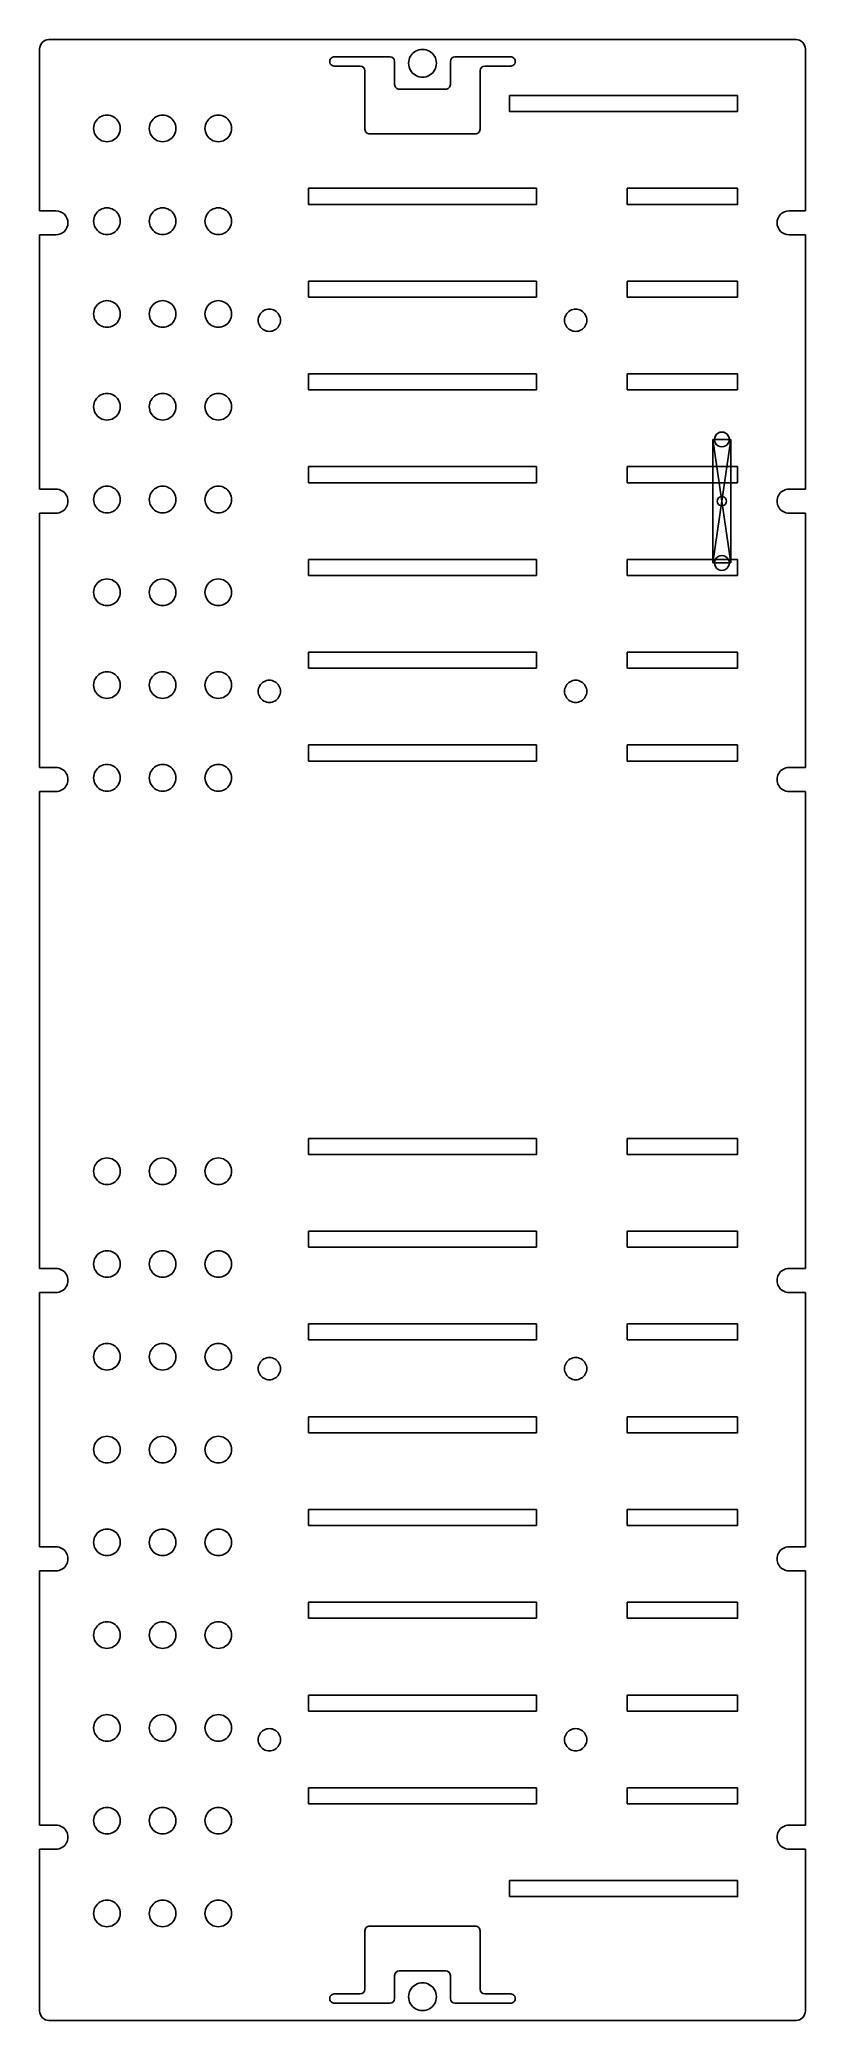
# Model space of a CAD drawing. Extents: x -41 to 41, y -107 to 107.
import ezdxf

# ---------------------------------------------------------------- set-up
doc = ezdxf.new("R2010")
doc.units = 0
doc.layers.add('Card_Locations', color=7, linetype='CONTINUOUS')
doc.layers.add('VISIBLE', color=7, linetype='CONTINUOUS')

msp = doc.modelspace()

# ---------------------------------------------------------------- linework, layer by layer
at = {"layer": 'Card_Locations', "color": 7}
for points in [[(9.356793, 100.720693), (33.943994, 100.720693)], [(9.356793, 100.720693), (9.356793, 98.993493)], [(33.943994, 100.720693), (33.943994, 98.993493)], [(9.356793, 98.993493), (33.943994, 98.993493)], [(-12.293209, 90.720692), (-12.293209, 88.993492)], [(12.293994, 90.720692), (12.293994, 88.993492), (-12.293209, 88.993492)], [(12.293994, 90.720692), (-12.293209, 90.720692)], [(22.056793, 90.720692), (22.056793, 88.993492)], [(33.943994, 90.720692), (33.943994, 88.993492), (22.056793, 88.993492)], [(33.943994, 90.720692), (22.056793, 90.720692)], [(-12.293209, 80.720693), (-12.293209, 78.993493)], [(12.293994, 80.720693), (-12.293209, 80.720693)], [(12.293994, 80.720693), (12.293994, 78.993493)], [(22.056793, 80.720693), (22.056793, 78.993493)], [(33.943994, 80.720693), (22.056793, 80.720693)], [(33.943994, 80.720693), (33.943994, 78.993493)], [(12.293994, 78.993493), (-12.293209, 78.993493)], [(33.943994, 78.993493), (22.056793, 78.993493)], [(12.293994, 70.72069), (-12.293209, 70.72069)], [(-12.293209, 70.72069), (-12.293209, 68.99349)], [(12.293994, 70.72069), (12.293994, 68.99349)], [(33.943994, 70.72069), (22.056793, 70.72069)], [(22.056793, 70.72069), (22.056793, 68.99349)], [(33.943994, 70.72069), (33.943994, 68.99349)], [(12.293994, 68.99349), (-12.293209, 68.99349)], [(33.943994, 68.99349), (22.056793, 68.99349)], [(31.265291, 63.655301), (33.235291, 63.655301)], [(31.265291, 63.655301), (31.265291, 50.345302)], [(31.265291, 63.655301), (32.25029, 57.000303)], [(33.235291, 63.655301), (32.25029, 57.000303)], [(33.235291, 63.655301), (33.235291, 50.345302)], [(12.293994, 60.720691), (-12.293209, 60.720691)], [(-12.293209, 60.720691), (-12.293209, 58.993491)], [(12.293994, 60.720691), (12.293994, 58.993491)], [(33.943994, 60.720691), (22.056793, 60.720691)], [(22.056793, 60.720691), (22.056793, 58.993491)], [(33.943994, 60.720691), (33.943994, 58.993491)], [(12.293994, 58.993491), (-12.293209, 58.993491)], [(33.943994, 58.993491), (22.056793, 58.993491)], [(31.265291, 50.345302), (32.25029, 57.000303)], [(32.25029, 57.000303), (33.235291, 50.345302)], [(12.293994, 50.72069), (-12.293209, 50.72069)], [(-12.293209, 50.72069), (-12.293209, 48.99349)], [(12.293994, 50.72069), (12.293994, 48.99349)], [(33.943994, 50.72069), (22.056793, 50.72069)], [(22.056793, 50.72069), (22.056793, 48.99349)], [(31.265291, 50.345302), (33.235291, 50.345302)], [(33.943994, 50.72069), (33.943994, 48.99349)], [(12.293994, 48.99349), (-12.293209, 48.99349)], [(33.943994, 48.99349), (22.056793, 48.99349)], [(12.293994, 40.720691), (-12.293209, 40.720691)], [(-12.293209, 40.720691), (-12.293209, 38.993491)], [(12.293994, 40.720691), (12.293994, 38.993491)], [(33.943994, 40.720691), (22.056793, 40.720691)], [(22.056793, 40.720691), (22.056793, 38.993491)], [(33.943994, 40.720691), (33.943994, 38.993491)], [(12.293994, 38.993491), (-12.293209, 38.993491)], [(33.943994, 38.993491), (22.056793, 38.993491)], [(12.293994, 30.720714), (-12.293209, 30.720714)], [(-12.293209, 30.720714), (-12.293209, 28.993514)], [(12.293994, 30.720714), (12.293994, 28.993514)], [(33.943994, 30.720714), (22.056793, 30.720714)], [(22.056793, 30.720714), (22.056793, 28.993514)], [(33.943994, 30.720714), (33.943994, 28.993514)], [(12.293994, 28.993514), (-12.293209, 28.993514)], [(33.943994, 28.993514), (22.056793, 28.993514)], [(-12.293209, -11.679294), (-12.293209, -13.406494)], [(12.293994, -11.679294), (12.293994, -13.406494), (-12.293209, -13.406494)], [(12.293994, -11.679294), (-12.293209, -11.679294)], [(22.056793, -11.679294), (22.056793, -13.406494)], [(33.943994, -11.679294), (33.943994, -13.406494), (22.056793, -13.406494)], [(33.943994, -11.679294), (22.056793, -11.679294)], [(-12.293209, -21.679301), (-12.293209, -23.406501)], [(12.293994, -21.679301), (-12.293209, -21.679301)], [(12.293994, -23.406501), (-12.293209, -23.406501)], [(12.293994, -21.679301), (12.293994, -23.406501)], [(22.056793, -21.679301), (22.056793, -23.406501)], [(33.943994, -21.679301), (33.943994, -23.406501), (22.056793, -23.406501)], [(33.943994, -21.679301), (22.056793, -21.679301)], [(-12.293209, -31.679307), (-12.293209, -33.406507)], [(12.293994, -31.679307), (-12.293209, -31.679307)], [(12.293994, -31.679307), (12.293994, -33.406507)], [(22.056793, -31.679307), (22.056793, -33.406507)], [(33.943994, -31.679307), (33.943994, -33.406507), (22.056793, -33.406507)], [(33.943994, -31.679307), (22.056793, -31.679307)], [(12.293994, -33.406507), (-12.293209, -33.406507)], [(-12.293209, -41.679287), (-12.293209, -43.406487)], [(12.293994, -41.679287), (-12.293209, -41.679287)], [(12.293994, -41.679287), (12.293994, -43.406487)], [(22.056793, -41.679287), (22.056793, -43.406487)], [(33.943994, -41.679287), (33.943994, -43.406487), (22.056793, -43.406487)], [(33.943994, -41.679287), (22.056793, -41.679287)], [(12.293994, -43.406487), (-12.293209, -43.406487)], [(-12.293209, -51.679294), (-12.293209, -53.406494)], [(12.293994, -51.679294), (-12.293209, -51.679294)], [(12.293994, -51.679294), (12.293994, -53.406494)], [(22.056793, -51.679294), (22.056793, -53.406494)], [(33.943994, -51.679294), (33.943994, -53.406494), (22.056793, -53.406494)], [(33.943994, -51.679294), (22.056793, -51.679294)], [(12.293994, -53.406494), (-12.293209, -53.406494)], [(-12.293209, -61.6793), (-12.293209, -63.4065)], [(12.293994, -61.6793), (-12.293209, -61.6793)], [(12.293994, -61.6793), (12.293994, -63.4065)], [(22.056793, -61.6793), (22.056793, -63.4065)], [(33.943994, -61.6793), (33.943994, -63.4065), (22.056793, -63.4065)], [(33.943994, -61.6793), (22.056793, -61.6793)], [(12.293994, -63.4065), (-12.293209, -63.4065)], [(-12.293209, -71.679307), (-12.293209, -73.406507)], [(12.293994, -71.679307), (-12.293209, -71.679307)], [(12.293994, -71.679307), (12.293994, -73.406507)], [(22.056793, -71.679307), (22.056793, -73.406507)], [(33.943994, -71.679307), (33.943994, -73.406507), (22.056793, -73.406507)], [(33.943994, -71.679307), (22.056793, -71.679307)], [(12.293994, -73.406507), (-12.293209, -73.406507)], [(-12.293209, -81.679287), (-12.293209, -83.406487)], [(12.293994, -81.679287), (-12.293209, -81.679287)], [(12.293994, -81.679287), (12.293994, -83.406487)], [(22.056793, -81.679287), (22.056793, -83.406487)], [(33.943994, -81.679287), (33.943994, -83.406487), (22.056793, -83.406487)], [(33.943994, -81.679287), (22.056793, -81.679287)], [(12.293994, -83.406487), (-12.293209, -83.406487)], [(9.356793, -91.679293), (9.356793, -93.406493)], [(33.943994, -91.679293), (33.943994, -93.406493), (9.356793, -93.406493)], [(33.943994, -91.679293), (9.356793, -91.679293)]]:
    msp.add_lwpolyline(points, dxfattribs=at)
for points in [[(33.050292, 63.655301)], [(32.750292, 57.000303)], [(33.050292, 50.345302)]]:
    msp.add_lwpolyline(points, close=True, dxfattribs=at)
for points in [[(-34.717159, 98.420226), (-35.161181, 98.16387), (-35.434709, 97.690105), (-35.434709, 97.177393)], [(-33.282059, 98.420226), (-33.726081, 98.676582), (-34.273138, 98.676582), (-34.717159, 98.420226)], [(-32.564509, 97.177393), (-32.564509, 97.690105), (-32.838038, 98.16387), (-33.282059, 98.420226)], [(-28.717158, 98.420226), (-29.161179, 98.16387), (-29.434708, 97.690105), (-29.434708, 97.177393)], [(-27.282058, 98.420226), (-27.726079, 98.676582), (-28.273136, 98.676582), (-28.717158, 98.420226)], [(-26.564508, 97.177393), (-26.564508, 97.690105), (-26.838036, 98.16387), (-27.282058, 98.420226)], [(-22.717157, 98.420226), (-23.161179, 98.16387), (-23.434707, 97.690105), (-23.434707, 97.177393)], [(-21.282057, 98.420226), (-21.726079, 98.676582), (-22.273136, 98.676582), (-22.717157, 98.420226)], [(-20.564507, 97.177393), (-20.564507, 97.690105), (-20.838036, 98.16387), (-21.282057, 98.420226)], [(-35.434709, 97.177393), (-35.434709, 96.664681), (-35.161181, 96.190916), (-34.717159, 95.93456)], [(-33.282059, 95.93456), (-32.838038, 96.190916), (-32.564509, 96.664681), (-32.564509, 97.177393)], [(-29.434708, 97.177393), (-29.434708, 96.664681), (-29.161179, 96.190916), (-28.717158, 95.93456)], [(-27.282058, 95.93456), (-26.838036, 96.190916), (-26.564508, 96.664681), (-26.564508, 97.177393)], [(-23.434707, 97.177393), (-23.434707, 96.664681), (-23.161179, 96.190916), (-22.717157, 95.93456)], [(-21.282057, 95.93456), (-20.838036, 96.190916), (-20.564507, 96.664681), (-20.564507, 97.177393)], [(-34.717159, 95.93456), (-34.273138, 95.678204), (-33.726081, 95.678204), (-33.282059, 95.93456)], [(-28.717158, 95.93456), (-28.273136, 95.678204), (-27.726079, 95.678204), (-27.282058, 95.93456)], [(-22.717157, 95.93456), (-22.273136, 95.678204), (-21.726079, 95.678204), (-21.282057, 95.93456)], [(-34.717159, 88.420225), (-35.161181, 88.163869), (-35.434709, 87.690104), (-35.434709, 87.177392)], [(-33.282059, 88.420225), (-33.726081, 88.676581), (-34.273138, 88.676581), (-34.717159, 88.420225)], [(-32.564509, 87.177392), (-32.564509, 87.690104), (-32.838038, 88.163869), (-33.282059, 88.420225)], [(-28.717158, 88.420225), (-29.161179, 88.163869), (-29.434708, 87.690104), (-29.434708, 87.177392)], [(-27.282058, 88.420225), (-27.726079, 88.676581), (-28.273136, 88.676581), (-28.717158, 88.420225)], [(-26.564508, 87.177392), (-26.564508, 87.690104), (-26.838036, 88.163869), (-27.282058, 88.420225)], [(-22.717157, 88.420225), (-23.161179, 88.163869), (-23.434707, 87.690104), (-23.434707, 87.177392)], [(-21.282057, 88.420225), (-21.726079, 88.676581), (-22.273136, 88.676581), (-22.717157, 88.420225)], [(-20.564507, 87.177392), (-20.564507, 87.690104), (-20.838036, 88.163869), (-21.282057, 88.420225)], [(-35.434709, 87.177392), (-35.434709, 86.66468), (-35.161181, 86.190915), (-34.717159, 85.934559)], [(-34.717159, 85.934559), (-34.273138, 85.678203), (-33.726081, 85.678203), (-33.282059, 85.934559)], [(-33.282059, 85.934559), (-32.838038, 86.190915), (-32.564509, 86.66468), (-32.564509, 87.177392)], [(-29.434708, 87.177392), (-29.434708, 86.66468), (-29.161179, 86.190915), (-28.717158, 85.934559)], [(-28.717158, 85.934559), (-28.273136, 85.678203), (-27.726079, 85.678203), (-27.282058, 85.934559)], [(-27.282058, 85.934559), (-26.838036, 86.190915), (-26.564508, 86.66468), (-26.564508, 87.177392)], [(-23.434707, 87.177392), (-23.434707, 86.66468), (-23.161179, 86.190915), (-22.717157, 85.934559)], [(-22.717157, 85.934559), (-22.273136, 85.678203), (-21.726079, 85.678203), (-21.282057, 85.934559)], [(-21.282057, 85.934559), (-20.838036, 86.190915), (-20.564507, 86.66468), (-20.564507, 87.177392)], [(-34.717159, 78.420226), (-35.161181, 78.16387), (-35.434709, 77.690105), (-35.434709, 77.177393)], [(-35.434709, 77.177393), (-35.434709, 76.664681), (-35.161181, 76.190916), (-34.717159, 75.93456)], [(-33.282059, 78.420226), (-33.726081, 78.676582), (-34.273138, 78.676582), (-34.717159, 78.420226)], [(-32.564509, 77.177393), (-32.564509, 77.690105), (-32.838038, 78.16387), (-33.282059, 78.420226)], [(-33.282059, 75.93456), (-32.838038, 76.190916), (-32.564509, 76.664681), (-32.564509, 77.177393)], [(-28.717158, 78.420226), (-29.161179, 78.16387), (-29.434708, 77.690105), (-29.434708, 77.177393)], [(-29.434708, 77.177393), (-29.434708, 76.664681), (-29.161179, 76.190916), (-28.717158, 75.93456)], [(-27.282058, 78.420226), (-27.726079, 78.676582), (-28.273136, 78.676582), (-28.717158, 78.420226)], [(-26.564508, 77.177393), (-26.564508, 77.690105), (-26.838036, 78.16387), (-27.282058, 78.420226)], [(-27.282058, 75.93456), (-26.838036, 76.190916), (-26.564508, 76.664681), (-26.564508, 77.177393)], [(-22.717157, 78.420226), (-23.161179, 78.16387), (-23.434707, 77.690105), (-23.434707, 77.177393)], [(-23.434707, 77.177393), (-23.434707, 76.664681), (-23.161179, 76.190916), (-22.717157, 75.93456)], [(-21.282057, 78.420226), (-21.726079, 78.676582), (-22.273136, 78.676582), (-22.717157, 78.420226)], [(-20.564507, 77.177393), (-20.564507, 77.690105), (-20.838036, 78.16387), (-21.282057, 78.420226)], [(-21.282057, 75.93456), (-20.838036, 76.190916), (-20.564507, 76.664681), (-20.564507, 77.177393)], [(-34.717159, 75.93456), (-34.273138, 75.678204), (-33.726081, 75.678204), (-33.282059, 75.93456)], [(-28.717158, 75.93456), (-28.273136, 75.678204), (-27.726079, 75.678204), (-27.282058, 75.93456)], [(-22.717157, 75.93456), (-22.273136, 75.678204), (-21.726079, 75.678204), (-21.282057, 75.93456)], [(-34.717159, 68.420223), (-35.161181, 68.163867), (-35.434709, 67.690101), (-35.434709, 67.17739)], [(-33.282059, 68.420223), (-33.726081, 68.676579), (-34.273138, 68.676579), (-34.717159, 68.420223)], [(-32.564509, 67.17739), (-32.564509, 67.690101), (-32.838038, 68.163867), (-33.282059, 68.420223)], [(-28.717158, 68.420223), (-29.161179, 68.163867), (-29.434708, 67.690101), (-29.434708, 67.17739)], [(-27.282058, 68.420223), (-27.726079, 68.676579), (-28.273136, 68.676579), (-28.717158, 68.420223)], [(-26.564508, 67.17739), (-26.564508, 67.690101), (-26.838036, 68.163867), (-27.282058, 68.420223)], [(-22.717157, 68.420223), (-23.161179, 68.163867), (-23.434707, 67.690101), (-23.434707, 67.17739)], [(-21.282057, 68.420223), (-21.726079, 68.676579), (-22.273136, 68.676579), (-22.717157, 68.420223)], [(-20.564507, 67.17739), (-20.564507, 67.690101), (-20.838036, 68.163867), (-21.282057, 68.420223)], [(-35.434709, 67.17739), (-35.434709, 66.664678), (-35.161181, 66.190912), (-34.717159, 65.934556)], [(-33.282059, 65.934556), (-32.838038, 66.190912), (-32.564509, 66.664678), (-32.564509, 67.17739)], [(-29.434708, 67.17739), (-29.434708, 66.664678), (-29.161179, 66.190912), (-28.717158, 65.934556)], [(-27.282058, 65.934556), (-26.838036, 66.190912), (-26.564508, 66.664678), (-26.564508, 67.17739)], [(-23.434707, 67.17739), (-23.434707, 66.664678), (-23.161179, 66.190912), (-22.717157, 65.934556)], [(-21.282057, 65.934556), (-20.838036, 66.190912), (-20.564507, 66.664678), (-20.564507, 67.17739)], [(-34.717159, 65.934556), (-34.273138, 65.678201), (-33.726081, 65.678201), (-33.282059, 65.934556)], [(-28.717158, 65.934556), (-28.273136, 65.678201), (-27.726079, 65.678201), (-27.282058, 65.934556)], [(-22.717157, 65.934556), (-22.273136, 65.678201), (-21.726079, 65.678201), (-21.282057, 65.934556)], [(31.850291, 64.348122), (31.60277, 64.205216), (31.450291, 63.941114), (31.450291, 63.655301)], [(32.650292, 64.348122), (32.402771, 64.491029), (32.097812, 64.491029), (31.850291, 64.348122)], [(33.050292, 63.655301), (33.050292, 63.941114), (32.897813, 64.205216), (32.650292, 64.348122)], [(31.450291, 63.655301), (31.450291, 63.369488), (31.60277, 63.105387), (31.850291, 62.96248)], [(31.850291, 62.96248), (32.097812, 62.819574), (32.402771, 62.819574), (32.650292, 62.96248)], [(32.650292, 62.96248), (32.897813, 63.105387), (33.050292, 63.369488), (33.050292, 63.655301)], [(-34.717159, 58.420224), (-35.161181, 58.163868), (-35.434709, 57.690103), (-35.434709, 57.177391)], [(-33.282059, 58.420224), (-33.726081, 58.67658), (-34.273138, 58.67658), (-34.717159, 58.420224)], [(-32.564509, 57.177391), (-32.564509, 57.690103), (-32.838038, 58.163868), (-33.282059, 58.420224)], [(-28.717158, 58.420224), (-29.161179, 58.163868), (-29.434708, 57.690103), (-29.434708, 57.177391)], [(-27.282058, 58.420224), (-27.726079, 58.67658), (-28.273136, 58.67658), (-28.717158, 58.420224)], [(-26.564508, 57.177391), (-26.564508, 57.690103), (-26.838036, 58.163868), (-27.282058, 58.420224)], [(-22.717157, 58.420224), (-23.161179, 58.163868), (-23.434707, 57.690103), (-23.434707, 57.177391)], [(-21.282057, 58.420224), (-21.726079, 58.67658), (-22.273136, 58.67658), (-22.717157, 58.420224)], [(-20.564507, 57.177391), (-20.564507, 57.690103), (-20.838036, 58.163868), (-21.282057, 58.420224)], [(-35.434709, 57.177391), (-35.434709, 56.664679), (-35.161181, 56.190914), (-34.717159, 55.934558)], [(-34.717159, 55.934558), (-34.273138, 55.678202), (-33.726081, 55.678202), (-33.282059, 55.934558)], [(-33.282059, 55.934558), (-32.838038, 56.190914), (-32.564509, 56.664679), (-32.564509, 57.177391)], [(-29.434708, 57.177391), (-29.434708, 56.664679), (-29.161179, 56.190914), (-28.717158, 55.934558)], [(-28.717158, 55.934558), (-28.273136, 55.678202), (-27.726079, 55.678202), (-27.282058, 55.934558)], [(-27.282058, 55.934558), (-26.838036, 56.190914), (-26.564508, 56.664679), (-26.564508, 57.177391)], [(-23.434707, 57.177391), (-23.434707, 56.664679), (-23.161179, 56.190914), (-22.717157, 55.934558)], [(-22.717157, 55.934558), (-22.273136, 55.678202), (-21.726079, 55.678202), (-21.282057, 55.934558)], [(-21.282057, 55.934558), (-20.838036, 56.190914), (-20.564507, 56.664679), (-20.564507, 57.177391)], [(32.000291, 57.433316), (31.845591, 57.343999), (31.750291, 57.178936), (31.750291, 57.000303)], [(31.750291, 57.000303), (31.750291, 56.82167), (31.845591, 56.656606), (32.000291, 56.56729)], [(32.500292, 57.433316), (32.345591, 57.522632), (32.154992, 57.522632), (32.000291, 57.433316)], [(32.000291, 56.56729), (32.154992, 56.477973), (32.345591, 56.477973), (32.500292, 56.56729)], [(32.750292, 57.000303), (32.750292, 57.178936), (32.654992, 57.343999), (32.500292, 57.433316)], [(32.500292, 56.56729), (32.654992, 56.656606), (32.750292, 56.82167), (32.750292, 57.000303)], [(31.850291, 51.038123), (31.60277, 50.895216), (31.450291, 50.631114), (31.450291, 50.345302)], [(31.450291, 50.345302), (31.450291, 50.059489), (31.60277, 49.795387), (31.850291, 49.652481)], [(32.650292, 51.038123), (32.402771, 51.181029), (32.097812, 51.181029), (31.850291, 51.038123)], [(31.850291, 49.652481), (32.097812, 49.509574), (32.402771, 49.509574), (32.650292, 49.652481)], [(33.050292, 50.345302), (33.050292, 50.631114), (32.897813, 50.895216), (32.650292, 51.038123)], [(32.650292, 49.652481), (32.897813, 49.795387), (33.050292, 50.059489), (33.050292, 50.345302)], [(-34.717159, 48.420223), (-35.161181, 48.163867), (-35.434709, 47.690102), (-35.434709, 47.17739)], [(-35.434709, 47.17739), (-35.434709, 46.664678), (-35.161181, 46.190913), (-34.717159, 45.934557)], [(-33.282059, 48.420223), (-33.726081, 48.676579), (-34.273138, 48.676579), (-34.717159, 48.420223)], [(-32.564509, 47.17739), (-32.564509, 47.690102), (-32.838038, 48.163867), (-33.282059, 48.420223)], [(-33.282059, 45.934557), (-32.838038, 46.190913), (-32.564509, 46.664678), (-32.564509, 47.17739)], [(-28.717158, 48.420223), (-29.161179, 48.163867), (-29.434708, 47.690102), (-29.434708, 47.17739)], [(-29.434708, 47.17739), (-29.434708, 46.664678), (-29.161179, 46.190913), (-28.717158, 45.934557)], [(-27.282058, 48.420223), (-27.726079, 48.676579), (-28.273136, 48.676579), (-28.717158, 48.420223)], [(-26.564508, 47.17739), (-26.564508, 47.690102), (-26.838036, 48.163867), (-27.282058, 48.420223)], [(-27.282058, 45.934557), (-26.838036, 46.190913), (-26.564508, 46.664678), (-26.564508, 47.17739)], [(-22.717157, 48.420223), (-23.161179, 48.163867), (-23.434707, 47.690102), (-23.434707, 47.17739)], [(-23.434707, 47.17739), (-23.434707, 46.664678), (-23.161179, 46.190913), (-22.717157, 45.934557)], [(-21.282057, 48.420223), (-21.726079, 48.676579), (-22.273136, 48.676579), (-22.717157, 48.420223)], [(-20.564507, 47.17739), (-20.564507, 47.690102), (-20.838036, 48.163867), (-21.282057, 48.420223)], [(-21.282057, 45.934557), (-20.838036, 46.190913), (-20.564507, 46.664678), (-20.564507, 47.17739)], [(-34.717159, 45.934557), (-34.273138, 45.678201), (-33.726081, 45.678201), (-33.282059, 45.934557)], [(-28.717158, 45.934557), (-28.273136, 45.678201), (-27.726079, 45.678201), (-27.282058, 45.934557)], [(-22.717157, 45.934557), (-22.273136, 45.678201), (-21.726079, 45.678201), (-21.282057, 45.934557)], [(-33.282059, 38.420222), (-33.726081, 38.676578), (-34.273138, 38.676578), (-34.717159, 38.420222)], [(-27.282058, 38.420222), (-27.726079, 38.676578), (-28.273136, 38.676578), (-28.717158, 38.420222)], [(-21.282057, 38.420222), (-21.726079, 38.676578), (-22.273136, 38.676578), (-22.717157, 38.420222)], [(-34.717159, 38.420222), (-35.161181, 38.163866), (-35.434709, 37.690101), (-35.434709, 37.177389)], [(-35.434709, 37.177389), (-35.434709, 36.664677), (-35.161181, 36.190912), (-34.717159, 35.934556)], [(-32.564509, 37.177389), (-32.564509, 37.690101), (-32.838038, 38.163866), (-33.282059, 38.420222)], [(-33.282059, 35.934556), (-32.838038, 36.190912), (-32.564509, 36.664677), (-32.564509, 37.177389)], [(-28.717158, 38.420222), (-29.161179, 38.163866), (-29.434708, 37.690101), (-29.434708, 37.177389)], [(-29.434708, 37.177389), (-29.434708, 36.664677), (-29.161179, 36.190912), (-28.717158, 35.934556)], [(-26.564508, 37.177389), (-26.564508, 37.690101), (-26.838036, 38.163866), (-27.282058, 38.420222)], [(-27.282058, 35.934556), (-26.838036, 36.190912), (-26.564508, 36.664677), (-26.564508, 37.177389)], [(-22.717157, 38.420222), (-23.161179, 38.163866), (-23.434707, 37.690101), (-23.434707, 37.177389)], [(-23.434707, 37.177389), (-23.434707, 36.664677), (-23.161179, 36.190912), (-22.717157, 35.934556)], [(-20.564507, 37.177389), (-20.564507, 37.690101), (-20.838036, 38.163866), (-21.282057, 38.420222)], [(-21.282057, 35.934556), (-20.838036, 36.190912), (-20.564507, 36.664677), (-20.564507, 37.177389)], [(-34.717159, 35.934556), (-34.273138, 35.6782), (-33.726081, 35.6782), (-33.282059, 35.934556)], [(-28.717158, 35.934556), (-28.273136, 35.6782), (-27.726079, 35.6782), (-27.282058, 35.934556)], [(-22.717157, 35.934556), (-22.273136, 35.6782), (-21.726079, 35.6782), (-21.282057, 35.934556)], [(-34.717159, 28.420247), (-35.161181, 28.163891), (-35.434709, 27.690126), (-35.434709, 27.177414)], [(-33.282059, 28.420247), (-33.726081, 28.676603), (-34.273138, 28.676603), (-34.717159, 28.420247)], [(-32.564509, 27.177414), (-32.564509, 27.690126), (-32.838038, 28.163891), (-33.282059, 28.420247)], [(-28.717158, 28.420247), (-29.161179, 28.163891), (-29.434708, 27.690126), (-29.434708, 27.177414)], [(-27.282058, 28.420247), (-27.726079, 28.676603), (-28.273136, 28.676603), (-28.717158, 28.420247)], [(-26.564508, 27.177414), (-26.564508, 27.690126), (-26.838036, 28.163891), (-27.282058, 28.420247)], [(-22.717157, 28.420247), (-23.161179, 28.163891), (-23.434707, 27.690126), (-23.434707, 27.177414)], [(-21.282057, 28.420247), (-21.726079, 28.676603), (-22.273136, 28.676603), (-22.717157, 28.420247)], [(-20.564507, 27.177414), (-20.564507, 27.690126), (-20.838036, 28.163891), (-21.282057, 28.420247)], [(-35.434709, 27.177414), (-35.434709, 26.664702), (-35.161181, 26.190937), (-34.717159, 25.934581)], [(-34.717159, 25.934581), (-34.273138, 25.678225), (-33.726081, 25.678225), (-33.282059, 25.934581)], [(-33.282059, 25.934581), (-32.838038, 26.190937), (-32.564509, 26.664702), (-32.564509, 27.177414)], [(-29.434708, 27.177414), (-29.434708, 26.664702), (-29.161179, 26.190937), (-28.717158, 25.934581)], [(-28.717158, 25.934581), (-28.273136, 25.678225), (-27.726079, 25.678225), (-27.282058, 25.934581)], [(-27.282058, 25.934581), (-26.838036, 26.190937), (-26.564508, 26.664702), (-26.564508, 27.177414)], [(-23.434707, 27.177414), (-23.434707, 26.664702), (-23.161179, 26.190937), (-22.717157, 25.934581)], [(-22.717157, 25.934581), (-22.273136, 25.678225), (-21.726079, 25.678225), (-21.282057, 25.934581)], [(-21.282057, 25.934581), (-20.838036, 26.190937), (-20.564507, 26.664702), (-20.564507, 27.177414)], [(-34.717159, -13.979761), (-35.161181, -14.236117), (-35.434709, -14.709883), (-35.434709, -15.222594)], [(-33.282059, -13.979761), (-33.726081, -13.723405), (-34.273138, -13.723405), (-34.717159, -13.979761)], [(-32.564509, -15.222594), (-32.564509, -14.709883), (-32.838038, -14.236117), (-33.282059, -13.979761)], [(-28.717158, -13.979761), (-29.161179, -14.236117), (-29.434708, -14.709883), (-29.434708, -15.222594)], [(-27.282058, -13.979761), (-27.726079, -13.723405), (-28.273136, -13.723405), (-28.717158, -13.979761)], [(-26.564508, -15.222594), (-26.564508, -14.709883), (-26.838036, -14.236117), (-27.282058, -13.979761)], [(-22.717157, -13.979761), (-23.161179, -14.236117), (-23.434707, -14.709883), (-23.434707, -15.222594)], [(-21.282057, -13.979761), (-21.726079, -13.723405), (-22.273136, -13.723405), (-22.717157, -13.979761)], [(-20.564507, -15.222594), (-20.564507, -14.709883), (-20.838036, -14.236117), (-21.282057, -13.979761)], [(-35.434709, -15.222594), (-35.434709, -15.735306), (-35.161181, -16.209072), (-34.717159, -16.465427)], [(-34.717159, -16.465427), (-34.273138, -16.721783), (-33.726081, -16.721783), (-33.282059, -16.465427)], [(-33.282059, -16.465427), (-32.838038, -16.209072), (-32.564509, -15.735306), (-32.564509, -15.222594)], [(-29.434708, -15.222594), (-29.434708, -15.735306), (-29.161179, -16.209072), (-28.717158, -16.465427)], [(-28.717158, -16.465427), (-28.273136, -16.721783), (-27.726079, -16.721783), (-27.282058, -16.465427)], [(-27.282058, -16.465427), (-26.838036, -16.209072), (-26.564508, -15.735306), (-26.564508, -15.222594)], [(-23.434707, -15.222594), (-23.434707, -15.735306), (-23.161179, -16.209072), (-22.717157, -16.465427)], [(-22.717157, -16.465427), (-22.273136, -16.721783), (-21.726079, -16.721783), (-21.282057, -16.465427)], [(-21.282057, -16.465427), (-20.838036, -16.209072), (-20.564507, -15.735306), (-20.564507, -15.222594)], [(-34.717159, -23.979768), (-35.161181, -24.236124), (-35.434709, -24.709889), (-35.434709, -25.222601)], [(-35.434709, -25.222601), (-35.434709, -25.735313), (-35.161181, -26.209078), (-34.717159, -26.465434)], [(-33.282059, -23.979768), (-33.726081, -23.723412), (-34.273138, -23.723412), (-34.717159, -23.979768)], [(-32.564509, -25.222601), (-32.564509, -24.709889), (-32.838038, -24.236124), (-33.282059, -23.979768)], [(-33.282059, -26.465434), (-32.838038, -26.209078), (-32.564509, -25.735313), (-32.564509, -25.222601)], [(-28.717158, -23.979768), (-29.161179, -24.236124), (-29.434708, -24.709889), (-29.434708, -25.222601)], [(-29.434708, -25.222601), (-29.434708, -25.735313), (-29.161179, -26.209078), (-28.717158, -26.465434)], [(-27.282058, -23.979768), (-27.726079, -23.723412), (-28.273136, -23.723412), (-28.717158, -23.979768)], [(-26.564508, -25.222601), (-26.564508, -24.709889), (-26.838036, -24.236124), (-27.282058, -23.979768)], [(-27.282058, -26.465434), (-26.838036, -26.209078), (-26.564508, -25.735313), (-26.564508, -25.222601)], [(-22.717157, -23.979768), (-23.161179, -24.236124), (-23.434707, -24.709889), (-23.434707, -25.222601)], [(-23.434707, -25.222601), (-23.434707, -25.735313), (-23.161179, -26.209078), (-22.717157, -26.465434)], [(-21.282057, -23.979768), (-21.726079, -23.723412), (-22.273136, -23.723412), (-22.717157, -23.979768)], [(-20.564507, -25.222601), (-20.564507, -24.709889), (-20.838036, -24.236124), (-21.282057, -23.979768)], [(-21.282057, -26.465434), (-20.838036, -26.209078), (-20.564507, -25.735313), (-20.564507, -25.222601)], [(-34.717159, -26.465434), (-34.273138, -26.72179), (-33.726081, -26.72179), (-33.282059, -26.465434)], [(-28.717158, -26.465434), (-28.273136, -26.72179), (-27.726079, -26.72179), (-27.282058, -26.465434)], [(-22.717157, -26.465434), (-22.273136, -26.72179), (-21.726079, -26.72179), (-21.282057, -26.465434)], [(-34.717159, -33.979774), (-35.161181, -34.23613), (-35.434709, -34.709895), (-35.434709, -35.222607)], [(-33.282059, -33.979774), (-33.726081, -33.723418), (-34.273138, -33.723418), (-34.717159, -33.979774)], [(-32.564509, -35.222607), (-32.564509, -34.709895), (-32.838038, -34.23613), (-33.282059, -33.979774)], [(-28.717158, -33.979774), (-29.161179, -34.23613), (-29.434708, -34.709895), (-29.434708, -35.222607)], [(-27.282058, -33.979774), (-27.726079, -33.723418), (-28.273136, -33.723418), (-28.717158, -33.979774)], [(-26.564508, -35.222607), (-26.564508, -34.709895), (-26.838036, -34.23613), (-27.282058, -33.979774)], [(-22.717157, -33.979774), (-23.161179, -34.23613), (-23.434707, -34.709895), (-23.434707, -35.222607)], [(-21.282057, -33.979774), (-21.726079, -33.723418), (-22.273136, -33.723418), (-22.717157, -33.979774)], [(-20.564507, -35.222607), (-20.564507, -34.709895), (-20.838036, -34.23613), (-21.282057, -33.979774)], [(-35.434709, -35.222607), (-35.434709, -35.735319), (-35.161181, -36.209084), (-34.717159, -36.46544)], [(-33.282059, -36.46544), (-32.838038, -36.209084), (-32.564509, -35.735319), (-32.564509, -35.222607)], [(-29.434708, -35.222607), (-29.434708, -35.735319), (-29.161179, -36.209084), (-28.717158, -36.46544)], [(-27.282058, -36.46544), (-26.838036, -36.209084), (-26.564508, -35.735319), (-26.564508, -35.222607)], [(-23.434707, -35.222607), (-23.434707, -35.735319), (-23.161179, -36.209084), (-22.717157, -36.46544)], [(-21.282057, -36.46544), (-20.838036, -36.209084), (-20.564507, -35.735319), (-20.564507, -35.222607)], [(-34.717159, -36.46544), (-34.273138, -36.721796), (-33.726081, -36.721796), (-33.282059, -36.46544)], [(-28.717158, -36.46544), (-28.273136, -36.721796), (-27.726079, -36.721796), (-27.282058, -36.46544)], [(-22.717157, -36.46544), (-22.273136, -36.721796), (-21.726079, -36.721796), (-21.282057, -36.46544)], [(-34.717159, -43.979754), (-35.161181, -44.23611), (-35.434709, -44.709875), (-35.434709, -45.222587)], [(-33.282059, -43.979754), (-33.726081, -43.723398), (-34.273138, -43.723398), (-34.717159, -43.979754)], [(-32.564509, -45.222587), (-32.564509, -44.709875), (-32.838038, -44.23611), (-33.282059, -43.979754)], [(-28.717158, -43.979754), (-29.161179, -44.23611), (-29.434708, -44.709875), (-29.434708, -45.222587)], [(-27.282058, -43.979754), (-27.726079, -43.723398), (-28.273136, -43.723398), (-28.717158, -43.979754)], [(-26.564508, -45.222587), (-26.564508, -44.709875), (-26.838036, -44.23611), (-27.282058, -43.979754)], [(-22.717157, -43.979754), (-23.161179, -44.23611), (-23.434707, -44.709875), (-23.434707, -45.222587)], [(-21.282057, -43.979754), (-21.726079, -43.723398), (-22.273136, -43.723398), (-22.717157, -43.979754)], [(-20.564507, -45.222587), (-20.564507, -44.709875), (-20.838036, -44.23611), (-21.282057, -43.979754)], [(-35.434709, -45.222587), (-35.434709, -45.735299), (-35.161181, -46.209064), (-34.717159, -46.46542)], [(-34.717159, -46.46542), (-34.273138, -46.721776), (-33.726081, -46.721776), (-33.282059, -46.46542)], [(-33.282059, -46.46542), (-32.838038, -46.209064), (-32.564509, -45.735299), (-32.564509, -45.222587)], [(-29.434708, -45.222587), (-29.434708, -45.735299), (-29.161179, -46.209064), (-28.717158, -46.46542)], [(-28.717158, -46.46542), (-28.273136, -46.721776), (-27.726079, -46.721776), (-27.282058, -46.46542)], [(-27.282058, -46.46542), (-26.838036, -46.209064), (-26.564508, -45.735299), (-26.564508, -45.222587)], [(-23.434707, -45.222587), (-23.434707, -45.735299), (-23.161179, -46.209064), (-22.717157, -46.46542)], [(-22.717157, -46.46542), (-22.273136, -46.721776), (-21.726079, -46.721776), (-21.282057, -46.46542)], [(-21.282057, -46.46542), (-20.838036, -46.209064), (-20.564507, -45.735299), (-20.564507, -45.222587)], [(-34.717159, -53.979761), (-35.161181, -54.236117), (-35.434709, -54.709882), (-35.434709, -55.222594)], [(-35.434709, -55.222594), (-35.434709, -55.735306), (-35.161181, -56.209071), (-34.717159, -56.465427)], [(-33.282059, -53.979761), (-33.726081, -53.723405), (-34.273138, -53.723405), (-34.717159, -53.979761)], [(-32.564509, -55.222594), (-32.564509, -54.709882), (-32.838038, -54.236117), (-33.282059, -53.979761)], [(-33.282059, -56.465427), (-32.838038, -56.209071), (-32.564509, -55.735306), (-32.564509, -55.222594)], [(-28.717158, -53.979761), (-29.161179, -54.236117), (-29.434708, -54.709882), (-29.434708, -55.222594)], [(-29.434708, -55.222594), (-29.434708, -55.735306), (-29.161179, -56.209071), (-28.717158, -56.465427)], [(-27.282058, -53.979761), (-27.726079, -53.723405), (-28.273136, -53.723405), (-28.717158, -53.979761)], [(-26.564508, -55.222594), (-26.564508, -54.709882), (-26.838036, -54.236117), (-27.282058, -53.979761)], [(-27.282058, -56.465427), (-26.838036, -56.209071), (-26.564508, -55.735306), (-26.564508, -55.222594)], [(-22.717157, -53.979761), (-23.161179, -54.236117), (-23.434707, -54.709882), (-23.434707, -55.222594)], [(-23.434707, -55.222594), (-23.434707, -55.735306), (-23.161179, -56.209071), (-22.717157, -56.465427)], [(-21.282057, -53.979761), (-21.726079, -53.723405), (-22.273136, -53.723405), (-22.717157, -53.979761)], [(-20.564507, -55.222594), (-20.564507, -54.709882), (-20.838036, -54.236117), (-21.282057, -53.979761)], [(-21.282057, -56.465427), (-20.838036, -56.209071), (-20.564507, -55.735306), (-20.564507, -55.222594)], [(-34.717159, -56.465427), (-34.273138, -56.721783), (-33.726081, -56.721783), (-33.282059, -56.465427)], [(-28.717158, -56.465427), (-28.273136, -56.721783), (-27.726079, -56.721783), (-27.282058, -56.465427)], [(-22.717157, -56.465427), (-22.273136, -56.721783), (-21.726079, -56.721783), (-21.282057, -56.465427)], [(-34.717159, -63.979767), (-35.161181, -64.236123), (-35.434709, -64.709888), (-35.434709, -65.2226)], [(-33.282059, -63.979767), (-33.726081, -63.723411), (-34.273138, -63.723411), (-34.717159, -63.979767)], [(-32.564509, -65.2226), (-32.564509, -64.709888), (-32.838038, -64.236123), (-33.282059, -63.979767)], [(-28.717158, -63.979767), (-29.161179, -64.236123), (-29.434708, -64.709888), (-29.434708, -65.2226)], [(-27.282058, -63.979767), (-27.726079, -63.723411), (-28.273136, -63.723411), (-28.717158, -63.979767)], [(-26.564508, -65.2226), (-26.564508, -64.709888), (-26.838036, -64.236123), (-27.282058, -63.979767)], [(-22.717157, -63.979767), (-23.161179, -64.236123), (-23.434707, -64.709888), (-23.434707, -65.2226)], [(-21.282057, -63.979767), (-21.726079, -63.723411), (-22.273136, -63.723411), (-22.717157, -63.979767)], [(-20.564507, -65.2226), (-20.564507, -64.709888), (-20.838036, -64.236123), (-21.282057, -63.979767)], [(-35.434709, -65.2226), (-35.434709, -65.735312), (-35.161181, -66.209077), (-34.717159, -66.465433)], [(-33.282059, -66.465433), (-32.838038, -66.209077), (-32.564509, -65.735312), (-32.564509, -65.2226)], [(-29.434708, -65.2226), (-29.434708, -65.735312), (-29.161179, -66.209077), (-28.717158, -66.465433)], [(-27.282058, -66.465433), (-26.838036, -66.209077), (-26.564508, -65.735312), (-26.564508, -65.2226)], [(-23.434707, -65.2226), (-23.434707, -65.735312), (-23.161179, -66.209077), (-22.717157, -66.465433)], [(-21.282057, -66.465433), (-20.838036, -66.209077), (-20.564507, -65.735312), (-20.564507, -65.2226)], [(-34.717159, -66.465433), (-34.273138, -66.721789), (-33.726081, -66.721789), (-33.282059, -66.465433)], [(-28.717158, -66.465433), (-28.273136, -66.721789), (-27.726079, -66.721789), (-27.282058, -66.465433)], [(-22.717157, -66.465433), (-22.273136, -66.721789), (-21.726079, -66.721789), (-21.282057, -66.465433)], [(-34.717159, -73.979774), (-35.161181, -74.23613), (-35.434709, -74.709895), (-35.434709, -75.222607)], [(-33.282059, -73.979774), (-33.726081, -73.723418), (-34.273138, -73.723418), (-34.717159, -73.979774)], [(-32.564509, -75.222607), (-32.564509, -74.709895), (-32.838038, -74.23613), (-33.282059, -73.979774)], [(-28.717158, -73.979774), (-29.161179, -74.23613), (-29.434708, -74.709895), (-29.434708, -75.222607)], [(-27.282058, -73.979774), (-27.726079, -73.723418), (-28.273136, -73.723418), (-28.717158, -73.979774)], [(-26.564508, -75.222607), (-26.564508, -74.709895), (-26.838036, -74.23613), (-27.282058, -73.979774)], [(-22.717157, -73.979774), (-23.161179, -74.23613), (-23.434707, -74.709895), (-23.434707, -75.222607)], [(-21.282057, -73.979774), (-21.726079, -73.723418), (-22.273136, -73.723418), (-22.717157, -73.979774)], [(-20.564507, -75.222607), (-20.564507, -74.709895), (-20.838036, -74.23613), (-21.282057, -73.979774)], [(-35.434709, -75.222607), (-35.434709, -75.735319), (-35.161181, -76.209084), (-34.717159, -76.46544)], [(-34.717159, -76.46544), (-34.273138, -76.721796), (-33.726081, -76.721796), (-33.282059, -76.46544)], [(-33.282059, -76.46544), (-32.838038, -76.209084), (-32.564509, -75.735319), (-32.564509, -75.222607)], [(-29.434708, -75.222607), (-29.434708, -75.735319), (-29.161179, -76.209084), (-28.717158, -76.46544)], [(-28.717158, -76.46544), (-28.273136, -76.721796), (-27.726079, -76.721796), (-27.282058, -76.46544)], [(-27.282058, -76.46544), (-26.838036, -76.209084), (-26.564508, -75.735319), (-26.564508, -75.222607)], [(-23.434707, -75.222607), (-23.434707, -75.735319), (-23.161179, -76.209084), (-22.717157, -76.46544)], [(-22.717157, -76.46544), (-22.273136, -76.721796), (-21.726079, -76.721796), (-21.282057, -76.46544)], [(-21.282057, -76.46544), (-20.838036, -76.209084), (-20.564507, -75.735319), (-20.564507, -75.222607)], [(-34.717159, -83.979754), (-35.161181, -84.23611), (-35.434709, -84.709875), (-35.434709, -85.222587)], [(-35.434709, -85.222587), (-35.434709, -85.735299), (-35.161181, -86.209064), (-34.717159, -86.46542)], [(-33.282059, -83.979754), (-33.726081, -83.723398), (-34.273138, -83.723398), (-34.717159, -83.979754)], [(-32.564509, -85.222587), (-32.564509, -84.709875), (-32.838038, -84.23611), (-33.282059, -83.979754)], [(-33.282059, -86.46542), (-32.838038, -86.209064), (-32.564509, -85.735299), (-32.564509, -85.222587)], [(-28.717158, -83.979754), (-29.161179, -84.23611), (-29.434708, -84.709875), (-29.434708, -85.222587)], [(-29.434708, -85.222587), (-29.434708, -85.735299), (-29.161179, -86.209064), (-28.717158, -86.46542)], [(-27.282058, -83.979754), (-27.726079, -83.723398), (-28.273136, -83.723398), (-28.717158, -83.979754)], [(-26.564508, -85.222587), (-26.564508, -84.709875), (-26.838036, -84.23611), (-27.282058, -83.979754)], [(-27.282058, -86.46542), (-26.838036, -86.209064), (-26.564508, -85.735299), (-26.564508, -85.222587)], [(-22.717157, -83.979754), (-23.161179, -84.23611), (-23.434707, -84.709875), (-23.434707, -85.222587)], [(-23.434707, -85.222587), (-23.434707, -85.735299), (-23.161179, -86.209064), (-22.717157, -86.46542)], [(-21.282057, -83.979754), (-21.726079, -83.723398), (-22.273136, -83.723398), (-22.717157, -83.979754)], [(-20.564507, -85.222587), (-20.564507, -84.709875), (-20.838036, -84.23611), (-21.282057, -83.979754)], [(-21.282057, -86.46542), (-20.838036, -86.209064), (-20.564507, -85.735299), (-20.564507, -85.222587)], [(-34.717159, -86.46542), (-34.273138, -86.721776), (-33.726081, -86.721776), (-33.282059, -86.46542)], [(-28.717158, -86.46542), (-28.273136, -86.721776), (-27.726079, -86.721776), (-27.282058, -86.46542)], [(-22.717157, -86.46542), (-22.273136, -86.721776), (-21.726079, -86.721776), (-21.282057, -86.46542)], [(-33.282059, -93.97976), (-33.726081, -93.723404), (-34.273138, -93.723404), (-34.717159, -93.97976)], [(-27.282058, -93.97976), (-27.726079, -93.723404), (-28.273136, -93.723404), (-28.717158, -93.97976)], [(-21.282057, -93.97976), (-21.726079, -93.723404), (-22.273136, -93.723404), (-22.717157, -93.97976)], [(-34.717159, -93.97976), (-35.161181, -94.236116), (-35.434709, -94.709881), (-35.434709, -95.222593)], [(-35.434709, -95.222593), (-35.434709, -95.735305), (-35.161181, -96.20907), (-34.717159, -96.465426)], [(-32.564509, -95.222593), (-32.564509, -94.709881), (-32.838038, -94.236116), (-33.282059, -93.97976)], [(-33.282059, -96.465426), (-32.838038, -96.20907), (-32.564509, -95.735305), (-32.564509, -95.222593)], [(-28.717158, -93.97976), (-29.161179, -94.236116), (-29.434708, -94.709881), (-29.434708, -95.222593)], [(-29.434708, -95.222593), (-29.434708, -95.735305), (-29.161179, -96.20907), (-28.717158, -96.465426)], [(-26.564508, -95.222593), (-26.564508, -94.709881), (-26.838036, -94.236116), (-27.282058, -93.97976)], [(-27.282058, -96.465426), (-26.838036, -96.20907), (-26.564508, -95.735305), (-26.564508, -95.222593)], [(-22.717157, -93.97976), (-23.161179, -94.236116), (-23.434707, -94.709881), (-23.434707, -95.222593)], [(-23.434707, -95.222593), (-23.434707, -95.735305), (-23.161179, -96.20907), (-22.717157, -96.465426)], [(-20.564507, -95.222593), (-20.564507, -94.709881), (-20.838036, -94.236116), (-21.282057, -93.97976)], [(-21.282057, -96.465426), (-20.838036, -96.20907), (-20.564507, -95.735305), (-20.564507, -95.222593)], [(-34.717159, -96.465426), (-34.273138, -96.721782), (-33.726081, -96.721782), (-33.282059, -96.465426)], [(-28.717158, -96.465426), (-28.273136, -96.721782), (-27.726079, -96.721782), (-27.282058, -96.465426)], [(-22.717157, -96.465426), (-22.273136, -96.721782), (-21.726079, -96.721782), (-21.282057, -96.465426)]]:
    msp.add_open_spline(points, degree=3, dxfattribs=at)
at = {"layer": 'VISIBLE', "color": 7}
for points in [[(40.25, 106.75), (-40.25, 106.75)], [(-41.25, 105.75), (-41.25, 88.3), (-39.5, 88.3)], [(-9.5, 104.9), (-3.5, 104.9)], [(9.5, 104.9), (3.5, 104.9)], [(41.25, 105.75), (41.25, 88.3)], [(-6.7, 103.9), (-9.5, 103.9)], [(-6.2, 97.1), (-6.2, 103.4)], [(-3, 104.4), (-3, 101.9)], [(3, 104.4), (3, 101.9)], [(6.2, 97.1), (6.2, 103.4)], [(6.7, 103.9), (9.5, 103.9)], [(2.5, 101.4), (-2.5, 101.4)], [(5.7, 96.6), (-5.7, 96.6)], [(41.25, 88.3), (39.5, 88.3)], [(-41.25, 85.7), (-39.5, 85.7)], [(-41.25, 85.7), (-41.25, 58.3), (-39.5, 58.3)], [(41.25, 85.7), (39.5, 85.7)], [(41.25, 85.7), (41.25, 58.3)], [(41.25, 58.3), (39.5, 58.3)], [(-41.25, 55.7), (-39.5, 55.7)], [(-41.25, 55.7), (-41.25, 28.3), (-39.5, 28.3)], [(41.25, 55.7), (39.5, 55.7)], [(41.25, 55.7), (41.25, 28.3)], [(41.25, 28.3), (39.5, 28.3)], [(-41.25, 25.7), (-39.5, 25.7)], [(-41.25, 25.7), (-41.25, -25.7), (-39.5, -25.7)], [(41.25, 25.7), (39.5, 25.7)], [(41.25, 25.7), (41.25, -25.7)], [(41.25, -25.7), (39.5, -25.7)], [(-41.25, -28.3), (-39.5, -28.3)], [(-41.25, -28.3), (-41.25, -55.7), (-39.5, -55.7)], [(41.25, -28.3), (39.5, -28.3)], [(41.25, -28.3), (41.25, -55.7)], [(41.25, -55.7), (39.5, -55.7)], [(-41.25, -58.3), (-39.5, -58.3)], [(-41.25, -58.3), (-41.25, -85.7), (-39.5, -85.7)], [(41.25, -58.3), (39.5, -58.3)], [(41.25, -58.3), (41.25, -85.7)], [(41.25, -85.7), (39.5, -85.7)], [(-41.25, -88.3), (-39.5, -88.3)], [(-41.25, -88.3), (-41.25, -105.75)], [(41.25, -88.3), (39.5, -88.3)], [(41.25, -88.3), (41.25, -105.75)], [(-6.2, -97.1), (-6.2, -103.4)], [(5.7, -96.6), (-5.7, -96.6)], [(6.2, -97.1), (6.2, -103.4)], [(-3, -104.4), (-3, -101.9)], [(2.5, -101.4), (-2.5, -101.4)], [(3, -104.4), (3, -101.9)], [(-6.7, -103.9), (-9.5, -103.9)], [(6.7, -103.9), (9.5, -103.9)], [(-9.5, -104.9), (-3.5, -104.9)], [(9.5, -104.9), (3.5, -104.9)], [(40.25, -106.75), (-40.25, -106.75)]]:
    msp.add_lwpolyline(points, dxfattribs=at)
for points in [[(1.5, 104.2)], [(-15.3, 76.5)], [(17.7, 76.5)], [(-15.3, 36.5)], [(17.7, 36.5)], [(-15.3, -36.5)], [(17.7, -36.5)], [(-15.3, -76.5)], [(17.7, -76.5)], [(1.5, -104.2)]]:
    msp.add_lwpolyline(points, close=True, dxfattribs=at)
for points in [[(-40.25, 106.75), (-40.515216, 106.75), (-40.76957, 106.644643), (-40.957107, 106.457107)], [(40.957107, 106.457107), (40.76957, 106.644643), (40.515216, 106.75), (40.25, 106.75)], [(-40.957107, 106.457107), (-41.144643, 106.26957), (-41.25, 106.015216), (-41.25, 105.75)], [(-9.933013, 104.65), (-10.022329, 104.495299), (-10.022329, 104.3047), (-9.933013, 104.15)], [(-9.5, 104.9), (-9.678633, 104.9), (-9.843696, 104.804701), (-9.933013, 104.65)], [(-3, 104.4), (-3, 104.676142), (-3.223858, 104.9), (-3.5, 104.9)], [(-0.75, 105.499038), (-1.214102, 105.231089), (-1.5, 104.735898), (-1.5, 104.2)], [(0.75, 105.499038), (0.285898, 105.766987), (-0.285898, 105.766987), (-0.75, 105.499038)], [(1.5, 104.2), (1.5, 104.735898), (1.214102, 105.231089), (0.75, 105.499038)], [(3.5, 104.9), (3.223858, 104.9), (3, 104.676142), (3, 104.4)], [(9.933013, 104.65), (9.843696, 104.804701), (9.678633, 104.9), (9.5, 104.9)], [(9.933013, 104.15), (10.022329, 104.3047), (10.022329, 104.495299), (9.933013, 104.65)], [(41.25, 105.75), (41.25, 106.015216), (41.144643, 106.26957), (40.957107, 106.457107)], [(-9.933013, 104.15), (-9.843696, 103.995299), (-9.678633, 103.9), (-9.5, 103.9)], [(-6.2, 103.4), (-6.2, 103.676142), (-6.423858, 103.9), (-6.7, 103.9)], [(-1.5, 104.2), (-1.5, 103.664102), (-1.214102, 103.168911), (-0.75, 102.900962)], [(-0.75, 102.900962), (-0.285898, 102.633013), (0.285898, 102.633013), (0.75, 102.900962)], [(0.75, 102.900962), (1.214102, 103.168911), (1.5, 103.664102), (1.5, 104.2)], [(6.7, 103.9), (6.423858, 103.9), (6.2, 103.676142), (6.2, 103.4)], [(9.5, 103.9), (9.678633, 103.9), (9.843696, 103.995299), (9.933013, 104.15)], [(-3, 101.9), (-3, 101.767392), (-2.947322, 101.640215), (-2.853553, 101.546447)], [(-2.853553, 101.546447), (-2.759785, 101.452678), (-2.632608, 101.4), (-2.5, 101.4)], [(2.5, 101.4), (2.632608, 101.4), (2.759785, 101.452678), (2.853553, 101.546447)], [(2.853553, 101.546447), (2.947322, 101.640215), (3, 101.767392), (3, 101.9)], [(-6.2, 97.1), (-6.2, 96.967392), (-6.147322, 96.840215), (-6.053553, 96.746447)], [(-6.053553, 96.746447), (-5.959785, 96.652678), (-5.832608, 96.6), (-5.7, 96.6)], [(5.7, 96.6), (5.832608, 96.6), (5.959785, 96.652678), (6.053553, 96.746447)], [(6.053553, 96.746447), (6.147322, 96.840215), (6.2, 96.967392), (6.2, 97.1)], [(-38.200587, 87), (-38.200587, 87.717741), (-38.782259, 88.299676), (-39.5, 88.3)], [(39.5, 88.3), (38.782259, 88.299676), (38.200587, 87.717741), (38.200587, 87)], [(-39.5, 85.7), (-38.782259, 85.700324), (-38.200587, 86.282259), (-38.200587, 87)], [(38.200587, 87), (38.200587, 86.282259), (38.782259, 85.700324), (39.5, 85.7)], [(-17.1, 77.53923), (-17.471281, 77.324871), (-17.7, 76.928719), (-17.7, 76.5)], [(-15.9, 77.53923), (-16.271281, 77.75359), (-16.728719, 77.75359), (-17.1, 77.53923)], [(-15.3, 76.5), (-15.3, 76.928719), (-15.528719, 77.324871), (-15.9, 77.53923)], [(15.9, 77.53923), (15.528719, 77.324871), (15.3, 76.928719), (15.3, 76.5)], [(17.1, 77.53923), (16.728719, 77.75359), (16.271281, 77.75359), (15.9, 77.53923)], [(17.7, 76.5), (17.7, 76.928719), (17.471281, 77.324871), (17.1, 77.53923)], [(-17.7, 76.5), (-17.7, 76.071281), (-17.471281, 75.675129), (-17.1, 75.460769)], [(-17.1, 75.460769), (-16.728719, 75.24641), (-16.271281, 75.24641), (-15.9, 75.460769)], [(-15.9, 75.460769), (-15.528719, 75.675129), (-15.3, 76.071281), (-15.3, 76.5)], [(15.3, 76.5), (15.3, 76.071281), (15.528719, 75.675129), (15.9, 75.460769)], [(15.9, 75.460769), (16.271281, 75.24641), (16.728719, 75.24641), (17.1, 75.460769)], [(17.1, 75.460769), (17.471281, 75.675129), (17.7, 76.071281), (17.7, 76.5)], [(-38.374167, 57.65), (-38.60639, 58.052221), (-39.035555, 58.3), (-39.5, 58.3)], [(-38.374167, 56.35), (-38.141944, 56.752221), (-38.141944, 57.247779), (-38.374167, 57.65)], [(38.374167, 57.65), (38.141944, 57.247779), (38.141944, 56.752221), (38.374167, 56.35)], [(39.5, 58.3), (39.035555, 58.3), (38.60639, 58.052221), (38.374167, 57.65)], [(-39.5, 55.7), (-39.035555, 55.7), (-38.60639, 55.947779), (-38.374167, 56.35)], [(38.374167, 56.35), (38.60639, 55.947779), (39.035555, 55.7), (39.5, 55.7)], [(-17.1, 37.539231), (-17.471281, 37.324871), (-17.7, 36.928719), (-17.7, 36.5)], [(-17.7, 36.5), (-17.7, 36.071281), (-17.471281, 35.675129), (-17.1, 35.46077)], [(-15.9, 37.539231), (-16.271281, 37.75359), (-16.728719, 37.75359), (-17.1, 37.539231)], [(-15.3, 36.5), (-15.3, 36.928719), (-15.528719, 37.324871), (-15.9, 37.539231)], [(-15.9, 35.46077), (-15.528719, 35.675129), (-15.3, 36.071281), (-15.3, 36.5)], [(15.9, 37.539231), (15.528719, 37.324871), (15.3, 36.928719), (15.3, 36.5)], [(15.3, 36.5), (15.3, 36.071281), (15.528719, 35.675129), (15.9, 35.46077)], [(17.1, 37.539231), (16.728719, 37.75359), (16.271281, 37.75359), (15.9, 37.539231)], [(17.7, 36.5), (17.7, 36.928719), (17.471281, 37.324871), (17.1, 37.539231)], [(17.1, 35.46077), (17.471281, 35.675129), (17.7, 36.071281), (17.7, 36.5)], [(-17.1, 35.46077), (-16.728719, 35.24641), (-16.271281, 35.24641), (-15.9, 35.46077)], [(15.9, 35.46077), (16.271281, 35.24641), (16.728719, 35.24641), (17.1, 35.46077)], [(-38.374167, 27.65), (-38.60639, 28.052221), (-39.035555, 28.3), (-39.5, 28.3)], [(39.5, 28.3), (39.035555, 28.3), (38.60639, 28.052221), (38.374167, 27.65)], [(-39.5, 25.7), (-39.035555, 25.7), (-38.60639, 25.947779), (-38.374167, 26.35)], [(-38.374167, 26.35), (-38.141944, 26.752221), (-38.141944, 27.247779), (-38.374167, 27.65)], [(38.374167, 27.65), (38.141944, 27.247779), (38.141944, 26.752221), (38.374167, 26.35)], [(38.374167, 26.35), (38.60639, 25.947779), (39.035555, 25.7), (39.5, 25.7)], [(-38.374167, -26.35), (-38.60639, -25.947779), (-39.035555, -25.7), (-39.5, -25.7)], [(-39.5, -28.3), (-39.035555, -28.3), (-38.60639, -28.052221), (-38.374167, -27.65)], [(-38.374167, -27.65), (-38.141944, -27.247779), (-38.141944, -26.752221), (-38.374167, -26.35)], [(38.374167, -26.35), (38.141944, -26.752221), (38.141944, -27.247779), (38.374167, -27.65)], [(39.5, -25.7), (39.035555, -25.7), (38.60639, -25.947779), (38.374167, -26.35)], [(38.374167, -27.65), (38.60639, -28.052221), (39.035555, -28.3), (39.5, -28.3)], [(-17.1, -35.46077), (-17.471281, -35.675129), (-17.7, -36.071281), (-17.7, -36.5)], [(-15.9, -35.46077), (-16.271281, -35.24641), (-16.728719, -35.24641), (-17.1, -35.46077)], [(-15.3, -36.5), (-15.3, -36.071281), (-15.528719, -35.675129), (-15.9, -35.46077)], [(15.9, -35.46077), (15.528719, -35.675129), (15.3, -36.071281), (15.3, -36.5)], [(17.1, -35.46077), (16.728719, -35.24641), (16.271281, -35.24641), (15.9, -35.46077)], [(17.7, -36.5), (17.7, -36.071281), (17.471281, -35.675129), (17.1, -35.46077)], [(-17.7, -36.5), (-17.7, -36.928719), (-17.471281, -37.324871), (-17.1, -37.53923)], [(-17.1, -37.53923), (-16.728719, -37.75359), (-16.271281, -37.75359), (-15.9, -37.53923)], [(-15.9, -37.53923), (-15.528719, -37.324871), (-15.3, -36.928719), (-15.3, -36.5)], [(15.3, -36.5), (15.3, -36.928719), (15.528719, -37.324871), (15.9, -37.53923)], [(15.9, -37.53923), (16.271281, -37.75359), (16.728719, -37.75359), (17.1, -37.53923)], [(17.1, -37.53923), (17.471281, -37.324871), (17.7, -36.928719), (17.7, -36.5)], [(-38.374167, -56.35), (-38.60639, -55.947779), (-39.035555, -55.7), (-39.5, -55.7)], [(-38.374167, -57.65), (-38.141944, -57.247779), (-38.141944, -56.752221), (-38.374167, -56.35)], [(38.374167, -56.35), (38.141944, -56.752221), (38.141944, -57.247779), (38.374167, -57.65)], [(39.5, -55.7), (39.035555, -55.7), (38.60639, -55.947779), (38.374167, -56.35)], [(-39.5, -58.3), (-39.035555, -58.3), (-38.60639, -58.052221), (-38.374167, -57.65)], [(38.374167, -57.65), (38.60639, -58.052221), (39.035555, -58.3), (39.5, -58.3)], [(-17.1, -75.460769), (-17.471281, -75.675129), (-17.7, -76.071281), (-17.7, -76.5)], [(-17.7, -76.5), (-17.7, -76.928719), (-17.471281, -77.324871), (-17.1, -77.53923)], [(-15.9, -75.460769), (-16.271281, -75.24641), (-16.728719, -75.24641), (-17.1, -75.460769)], [(-15.3, -76.5), (-15.3, -76.071281), (-15.528719, -75.675129), (-15.9, -75.460769)], [(-15.9, -77.53923), (-15.528719, -77.324871), (-15.3, -76.928719), (-15.3, -76.5)], [(15.9, -75.460769), (15.528719, -75.675129), (15.3, -76.071281), (15.3, -76.5)], [(15.3, -76.5), (15.3, -76.928719), (15.528719, -77.324871), (15.9, -77.53923)], [(17.1, -75.460769), (16.728719, -75.24641), (16.271281, -75.24641), (15.9, -75.460769)], [(17.7, -76.5), (17.7, -76.071281), (17.471281, -75.675129), (17.1, -75.460769)], [(17.1, -77.53923), (17.471281, -77.324871), (17.7, -76.928719), (17.7, -76.5)], [(-17.1, -77.53923), (-16.728719, -77.75359), (-16.271281, -77.75359), (-15.9, -77.53923)], [(15.9, -77.53923), (16.271281, -77.75359), (16.728719, -77.75359), (17.1, -77.53923)], [(-38.374167, -86.35), (-38.60639, -85.947779), (-39.035555, -85.7), (-39.5, -85.7)], [(-38.374167, -87.65), (-38.141944, -87.247779), (-38.141944, -86.752221), (-38.374167, -86.35)], [(38.374167, -86.35), (38.141944, -86.752221), (38.141944, -87.247779), (38.374167, -87.65)], [(39.5, -85.7), (39.035555, -85.7), (38.60639, -85.947779), (38.374167, -86.35)], [(-39.5, -88.3), (-39.035555, -88.3), (-38.60639, -88.052222), (-38.374167, -87.65)], [(38.374167, -87.65), (38.60639, -88.052222), (39.035555, -88.3), (39.5, -88.3)], [(-6.053553, -96.746447), (-6.147322, -96.840215), (-6.2, -96.967392), (-6.2, -97.1)], [(-5.7, -96.6), (-5.832608, -96.6), (-5.959785, -96.652678), (-6.053553, -96.746447)], [(6.053553, -96.746447), (5.959785, -96.652678), (5.832608, -96.6), (5.7, -96.6)], [(6.2, -97.1), (6.2, -96.967392), (6.147322, -96.840215), (6.053553, -96.746447)], [(-2.5, -101.4), (-2.776142, -101.4), (-3, -101.623858), (-3, -101.9)], [(3, -101.9), (3, -101.623858), (2.776142, -101.4), (2.5, -101.4)], [(-9.933013, -104.15), (-10.022329, -104.3047), (-10.022329, -104.495299), (-9.933013, -104.65)], [(-9.5, -103.9), (-9.678633, -103.9), (-9.843696, -103.995299), (-9.933013, -104.15)], [(-6.7, -103.9), (-6.423858, -103.9), (-6.2, -103.676142), (-6.2, -103.4)], [(-3.5, -104.9), (-3.223858, -104.9), (-3, -104.676142), (-3, -104.4)], [(-0.75, -102.900962), (-1.214102, -103.168911), (-1.5, -103.664102), (-1.5, -104.2)], [(-1.5, -104.2), (-1.5, -104.735898), (-1.214102, -105.231089), (-0.75, -105.499038)], [(0.75, -102.900962), (0.285898, -102.633013), (-0.285898, -102.633013), (-0.75, -102.900962)], [(1.5, -104.2), (1.5, -103.664102), (1.214102, -103.168911), (0.75, -102.900962)], [(0.75, -105.499038), (1.214102, -105.231089), (1.5, -104.735898), (1.5, -104.2)], [(3, -104.4), (3, -104.676142), (3.223858, -104.9), (3.5, -104.9)], [(6.2, -103.4), (6.2, -103.676142), (6.423858, -103.9), (6.7, -103.9)], [(9.933013, -104.15), (9.843696, -103.995299), (9.678633, -103.9), (9.5, -103.9)], [(9.933013, -104.65), (10.022329, -104.495299), (10.022329, -104.3047), (9.933013, -104.15)], [(-41.25, -105.75), (-41.25, -106.015216), (-41.144643, -106.26957), (-40.957107, -106.457107)], [(-40.957107, -106.457107), (-40.76957, -106.644643), (-40.515216, -106.75), (-40.25, -106.75)], [(-9.933013, -104.65), (-9.843696, -104.804701), (-9.678633, -104.9), (-9.5, -104.9)], [(-0.75, -105.499038), (-0.285898, -105.766987), (0.285898, -105.766987), (0.75, -105.499038)], [(9.5, -104.9), (9.678633, -104.9), (9.843696, -104.804701), (9.933013, -104.65)], [(40.25, -106.75), (40.515216, -106.75), (40.76957, -106.644643), (40.957107, -106.457107)], [(40.957107, -106.457107), (41.144643, -106.26957), (41.25, -106.015216), (41.25, -105.75)]]:
    msp.add_open_spline(points, degree=3, dxfattribs=at)

doc.saveas('drawing.dxf')
